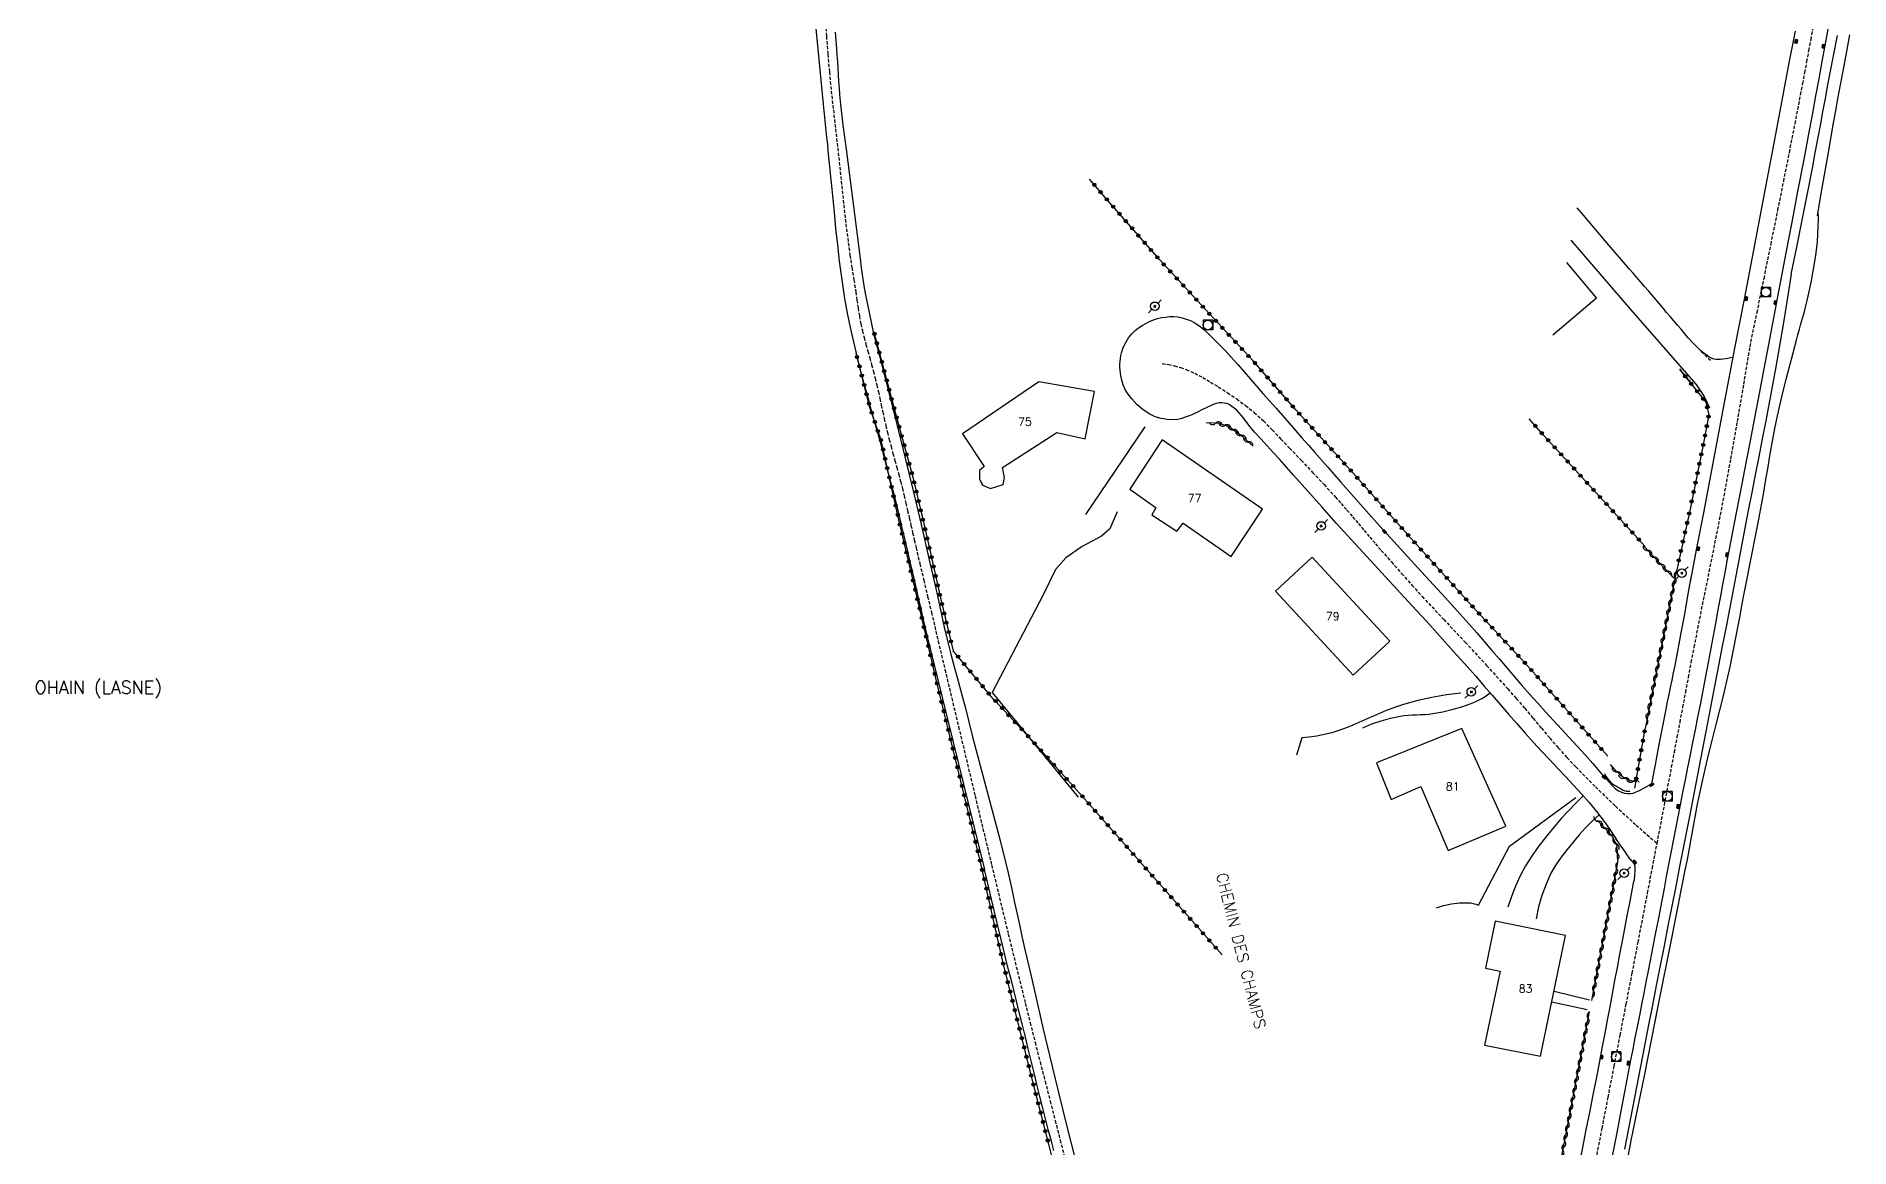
# Model space of a CAD drawing. Header units: millimetres. Extents: x 156000 to 157001, y 155000 to 156000.
# Drawn here: x 156540.3 to 156823.6, y 155183.2 to 155356.9 of the extents above; entities that cross this region are included whole.
import ezdxf
from ezdxf.enums import TextEntityAlignment as Align

# ---------------------------------------------------------------- set-up
doc = ezdxf.new("R2010")
doc.units = ezdxf.units.MM
doc.linetypes.add('DASHED', pattern=[0.75, 0.5, -0.25])
doc.layers.get('0').update_dxf_attribs({"linetype": 'CONTINUOUS'})
for name, color, linetype in [('W0001', 6, 'DASHED'), ('W0008', 7, 'CONTINUOUS'), ('W0014', 7, 'CONTINUOUS'), ('W0017', 7, 'CONTINUOUS'), ('W0101', 7, 'CONTINUOUS'), ('W0112', 1, 'DASHED'), ('W0211', 2, 'CONTINUOUS'), ('W0300', 7, 'CONTINUOUS'), ('W0303', 7, 'CONTINUOUS'), ('W0310', 3, 'CONTINUOUS'), ('W0322', 7, 'CONTINUOUS'), ('W0323', 7, 'CONTINUOUS'), ('W0330', 7, 'CONTINUOUS'), ('W0401', 7, 'CONTINUOUS'), ('W0420', 7, 'CONTINUOUS'), ('W0473', 7, 'CONTINUOUS'), ('W0989', 7, 'CONTINUOUS'), ('W0991', 7, 'CONTINUOUS')]:
    doc.layers.add(name, color=color, linetype=linetype)
doc.styles.get("Standard").update_dxf_attribs({"font": 'romans.shx', "width": 0.85})

# ---------------------------------------------------------------- blocks, each defined once
blk = doc.blocks.new('T420')
for p, q in [((0.75, 0.75), (-0.75, 0.75)), ((-0.75, 0.75), (-0.75, -0.75)), ((0.75, 0.75), (0.75, -0.75)), ((0.75, -0.75), (-0.75, -0.75))]:
    blk.add_line(p, q)
blk.add_ellipse((0, 0), major_axis=(-0.53, 0.53), ratio=1, start_param=3.926991, end_param=10.210176)
blk = doc.blocks.new('T401')
for p, q in [((-0.3, 0.3), (0, 0.3)), ((-0.3, -0.25), (-0.3, 0.3)), ((-0.3, 0.15), (0, 0.15)), ((-0.3, 0), (0, 0)), ((0, 0.3), (0, -0.25)), ((-0.3, -0.15), (0, -0.15)), ((-0.3, -0.25), (-0.3, -0.3)), ((-0.3, -0.3), (0, -0.3)), ((0, -0.3), (0, -0.25))]:
    blk.add_line(p, q)
blk = doc.blocks.new('T473')
for p, q in [((-0.166667, 0.166667), (0.166667, -0.166667)), ((-0.166667, -0.166667), (0.166667, 0.166667)), ((0.500001, 0.500001), (1.000002, 1.000002)), ((-1.000002, -1.000002), (-0.500001, -0.500001))]:
    blk.add_line(p, q)
blk.add_ellipse((0, 0), major_axis=(0.471405, 0.471405), ratio=1, start_param=5.4977871438, end_param=11.780972451)
blk = doc.blocks.new('t310o')
at = {"color": 0, "linetype": 'Continuous'}
for centre, start, end in [((-0.5, 0.38), 216.8699, 323.1304), ((0.5, -0.37), 36.8699, 143.1303)]:
    blk.add_arc(centre, 0.625, start, end, dxfattribs=at)
blk = doc.blocks.new('t323o')
at = {"color": 0, "linetype": 'Continuous'}
for radius in [0.25, 0.15]:
    blk.add_circle((0, 0), radius, dxfattribs=at)
blk = doc.blocks.new('t322o')
at = {"color": 0, "linetype": 'Continuous'}
for radius in [0.25, 0.15]:
    blk.add_circle((0, 0), radius, dxfattribs=at)

msp = doc.modelspace()

# ---------------------------------------------------------------- linework, layer by layer
at = {"layer": 'W0001'}
for points in [[(156663.55, 155359.64), (156663.75, 155356.85), (156663.97, 155354.07), (156664.22, 155351.28), (156664.51, 155348.31), (156664.84, 155345.35), (156665.18, 155342.38), (156665.52, 155339.42), (156665.92, 155335.71), (156666.31, 155332), (156666.71, 155328.29), (156667.17, 155324.58), (156667.44, 155322.66), (156667.74, 155320.73), (156668.04, 155318.81), (156668.35, 155316.89), (156668.53, 155315.65), (156668.71, 155314.4), (156668.9, 155313.16), (156669.14, 155311.92), (156669.38, 155310.85), (156669.64, 155309.78), (156669.93, 155308.72), (156670.22, 155307.66), (156670.52, 155306.61), (156670.82, 155305.55), (156671.11, 155304.5), (156671.38, 155303.43), (156671.63, 155302.38), (156671.87, 155301.32), (156672.1, 155300.26), (156672.33, 155299.21), (156672.56, 155298.15), (156672.79, 155297.09), (156673.04, 155296.03), (156673.29, 155294.98), (156673.57, 155293.88), (156673.85, 155292.79), (156674.15, 155291.69), (156674.45, 155290.6), (156674.75, 155289.51), (156675.05, 155288.42), (156675.34, 155287.33), (156675.62, 155286.23), (156675.9, 155285.08), (156676.18, 155283.92), (156676.44, 155282.76), (156676.71, 155281.61), (156676.97, 155280.45), (156677.23, 155279.29), (156677.49, 155278.13), (156677.76, 155276.98), (156678.36, 155274.44), (156678.96, 155271.9), (156679.57, 155269.36), (156680.18, 155266.83), (156681.22, 155262.37), (156682.28, 155257.91), (156683.34, 155253.45), (156684.4, 155248.99), (156686.98, 155238.18), (156689.57, 155227.38), (156692.17, 155216.58), (156694.83, 155205.79), (156695.59, 155202.73), (156696.36, 155199.67), (156697.14, 155196.61), (156697.93, 155193.56), (156698.71, 155190.5), (156699.5, 155187.45), (156700.28, 155184.39), (156701.06, 155181.34)], [(156793.53, 155230.75), (156794.1, 155233.73), (156794.67, 155236.7), (156795.23, 155239.68), (156795.8, 155242.66), (156796.24, 155245), (156796.68, 155247.34), (156797.12, 155249.69), (156797.56, 155252.03), (156798, 155254.37), (156798.44, 155256.72), (156798.88, 155259.06), (156799.33, 155261.4), (156799.91, 155264.36), (156800.49, 155267.31), (156801.09, 155270.26), (156801.69, 155273.21), (156802.28, 155276.16), (156802.87, 155279.11), (156803.44, 155282.07), (156804, 155285.03), (156805.06, 155290.85), (156806.09, 155296.68), (156807.09, 155302.52), (156808.05, 155308.36), (156809.15, 155313.69), (156810.24, 155319.02), (156811.33, 155324.36), (156812.4, 155329.7), (156813.31, 155334.2), (156814.2, 155338.71), (156815.09, 155343.22), (156815.96, 155347.73), (156816.29, 155349.46), (156816.62, 155351.18), (156816.94, 155352.91), (156817.25, 155354.64), (156817.58, 155356.36), (156817.9, 155358.09)], [(156716.22, 155305.74), (156717.18, 155305.58), (156718.13, 155305.37), (156719.07, 155305.1), (156719.98, 155304.78), (156721.29, 155304.21), (156722.55, 155303.55), (156723.77, 155302.84), (156724.98, 155302.1), (156726.43, 155301.17), (156727.85, 155300.2), (156729.24, 155299.18), (156730.58, 155298.09), (156732.04, 155296.77), (156733.42, 155295.36), (156734.77, 155293.93), (156736.11, 155292.51), (156737.92, 155290.62), (156739.72, 155288.73), (156741.5, 155286.82), (156743.26, 155284.89), (156744.17, 155283.86), (156745.08, 155282.82), (156745.97, 155281.77), (156746.87, 155280.72), (156747.76, 155279.67), (156748.65, 155278.62), (156749.54, 155277.58), (156750.44, 155276.54), (156752.03, 155274.73), (156753.62, 155272.92), (156755.22, 155271.12), (156756.82, 155269.33), (156760.2, 155265.76), (156763.56, 155262.18), (156766.89, 155258.56), (156770.19, 155254.92), (156771.53, 155253.4), (156772.85, 155251.87), (156774.16, 155250.32), (156775.46, 155248.77), (156776.77, 155247.22), (156778.1, 155245.69), (156779.45, 155244.18), (156780.83, 155242.7), (156783.9, 155239.6), (156787.04, 155236.57), (156790.25, 155233.62), (156793.53, 155230.75)], [(156782.06, 155171), (156782.31, 155172.38), (156782.57, 155173.77), (156782.83, 155175.15), (156783.09, 155176.53), (156784.01, 155181.38), (156784.94, 155186.23), (156785.88, 155191.08), (156786.82, 155195.93), (156787.76, 155200.77), (156788.7, 155205.62), (156789.64, 155210.47), (156790.57, 155215.32), (156791.31, 155219.17), (156792.05, 155223.03), (156792.79, 155226.89), (156793.53, 155230.75)]]:
    msp.add_lwpolyline(points, dxfattribs=at)
at = {"layer": 'W0008'}
for points in [[(156662.09, 155358.1), (156662.39, 155354.86), (156662.71, 155351.62), (156663.03, 155348.38), (156663.14, 155347.33), (156663.24, 155346.28), (156663.35, 155345.23), (156663.46, 155344.19), (156663.57, 155343.14), (156663.68, 155342.09), (156663.79, 155341.04), (156663.9, 155339.99), (156664, 155338.98), (156664.1, 155337.98), (156664.2, 155336.97), (156664.3, 155335.97), (156664.39, 155334.96), (156664.49, 155333.96), (156664.59, 155332.95), (156664.69, 155331.95), (156664.95, 155329.39), (156665.2, 155326.83), (156665.47, 155324.27), (156665.76, 155321.71), (156665.94, 155320.25), (156666.14, 155318.79), (156666.35, 155317.33), (156666.59, 155315.88), (156667.01, 155313.61), (156667.48, 155311.36), (156667.98, 155309.11), (156668.51, 155306.86), (156668.92, 155305.21), (156669.35, 155303.55), (156669.8, 155301.9), (156670.26, 155300.25), (156670.72, 155298.61), (156671.18, 155296.96), (156671.63, 155295.32), (156672.08, 155293.67), (156672.78, 155291.02), (156673.48, 155288.37), (156674.17, 155285.71), (156674.84, 155283.05), (156675.51, 155280.28), (156676.17, 155277.51), (156676.81, 155274.73), (156677.46, 155271.95), (156677.95, 155269.78), (156678.45, 155267.62), (156678.93, 155265.46), (156679.42, 155263.29)], [(156665.13, 155357.49), (156665.23, 155356.21), (156665.33, 155354.93), (156665.4, 155353.91), (156665.47, 155352.88), (156665.53, 155351.86), (156665.59, 155350.83), (156665.66, 155349.81), (156665.73, 155348.78), (156665.81, 155347.76), (156665.9, 155346.74), (156666.1, 155344.85), (156666.32, 155342.97), (156666.57, 155341.09), (156666.85, 155339.22), (156669.04, 155322.12), (156669.21, 155320.7), (156669.4, 155319.28), (156669.6, 155317.86), (156669.84, 155316.45), (156671.13, 155310.41), (156672.05, 155306.92), (156672.95, 155303.44), (156673.84, 155299.94), (156674.71, 155296.45), (156676.01, 155291.16), (156677.29, 155285.87), (156678.54, 155280.58), (156679.78, 155275.27), (156680.39, 155272.6), (156680.99, 155269.92), (156681.58, 155267.24), (156682.16, 155264.56)], [(156815.11, 155357.67), (156814.18, 155352.95), (156813.28, 155348.23), (156812.39, 155343.51), (156811.5, 155338.79), (156810.03, 155331.13), (156808.57, 155323.47), (156807.11, 155315.8), (156805.64, 155308.14)], [(156743.4, 155280.8), (156741.19, 155283.3), (156738.97, 155285.79), (156736.75, 155288.29), (156734.52, 155290.77), (156733.56, 155291.84), (156732.59, 155292.9), (156731.63, 155293.96), (156730.66, 155295.02), (156729.76, 155296.12), (156728.88, 155297.31), (156727.89, 155298.44), (156726.68, 155299.32), (156726.31, 155299.48), (156725.92, 155299.56), (156725.52, 155299.59), (156725.13, 155299.57), (156724.65, 155299.48), (156724.18, 155299.31), (156723.74, 155299.1), (156723.31, 155298.91), (156722.96, 155298.76), (156722.62, 155298.59), (156722.28, 155298.43), (156721.95, 155298.26), (156721.61, 155298.09), (156721.27, 155297.92), (156720.93, 155297.77), (156720.58, 155297.63), (156719.95, 155297.4), (156719.3, 155297.16), (156718.64, 155296.99), (156717.95, 155296.92), (156716.99, 155296.97), (156716.05, 155297.14), (156715.13, 155297.43), (156714.26, 155297.84), (156713.23, 155298.5), (156712.3, 155299.3), (156711.47, 155300.2), (156710.74, 155301.18), (156710.38, 155301.79), (156710.1, 155302.43), (156709.89, 155303.11), (156709.74, 155303.79), (156709.68, 155304.24), (156709.63, 155304.7), (156709.61, 155305.15), (156709.61, 155305.61), (156709.63, 155306.07), (156709.68, 155306.52), (156709.76, 155306.98), (156709.87, 155307.42), (156710.14, 155308.23), (156710.51, 155309.01), (156710.96, 155309.73), (156711.49, 155310.4), (156711.97, 155310.89), (156712.51, 155311.31), (156713.09, 155311.67), (156713.67, 155312), (156714.25, 155312.29), (156714.85, 155312.54), (156715.47, 155312.75), (156716.1, 155312.9), (156716.73, 155313), (156717.37, 155313.06), (156718.02, 155313.07), (156718.66, 155313.01), (156719.33, 155312.88), (156719.98, 155312.69), (156720.62, 155312.45), (156721.23, 155312.15), (156721.96, 155311.67), (156722.64, 155311.13), (156723.27, 155310.54), (156723.89, 155309.94), (156726.01, 155307.8), (156728.02, 155305.56), (156729.99, 155303.29), (156731.96, 155301.03), (156732.98, 155299.89), (156734, 155298.74), (156735.01, 155297.59), (156736.03, 155296.43), (156737.04, 155295.28), (156738.05, 155294.13), (156739.06, 155292.97), (156740.07, 155291.82), (156742.08, 155289.54), (156744.08, 155287.26), (156746.09, 155284.98), (156748.1, 155282.71), (156750.24, 155280.32), (156752.39, 155277.93), (156754.55, 155275.56), (156756.72, 155273.18)], [(156805.64, 155308.14), (156804.92, 155304.28), (156804.19, 155300.42), (156803.46, 155296.55), (156802.73, 155292.69), (156801.73, 155287.42), (156800.72, 155282.15), (156799.71, 155276.88), (156798.7, 155271.61)], [(156743.4, 155280.8), (156746.38, 155277.58), (156749.35, 155274.36), (156752.32, 155271.12), (156755.27, 155267.89), (156757.44, 155265.51), (156759.6, 155263.13), (156761.75, 155260.74), (156763.89, 155258.34), (156765.19, 155256.87), (156766.48, 155255.39), (156767.77, 155253.91), (156769.06, 155252.43), (156770.34, 155250.95), (156771.63, 155249.47), (156772.92, 155248), (156774.23, 155246.53), (156775.46, 155245.18), (156776.7, 155243.85), (156777.96, 155242.53), (156779.22, 155241.21), (156780.47, 155239.87), (156781.7, 155238.53), (156782.91, 155237.15), (156784.07, 155235.74), (156784.75, 155234.87), (156785.4, 155233.98), (156786.03, 155233.07), (156786.65, 155232.16), (156787.26, 155231.24), (156787.87, 155230.33), (156788.49, 155229.42), (156789.13, 155228.52), (156789.24, 155228.37), (156789.36, 155228.23), (156789.49, 155228.1), (156789.61, 155227.96), (156789.73, 155227.82), (156789.84, 155227.66), (156789.94, 155227.5), (156790.01, 155227.33), (156790.05, 155227.14), (156790.06, 155226.95), (156790.05, 155226.76), (156790.04, 155226.57), (156790.04, 155226.3), (156790.02, 155226.03), (156790.01, 155225.76), (156789.98, 155225.49), (156789.97, 155225.34), (156789.95, 155225.19), (156789.94, 155225.03), (156789.92, 155224.88)], [(156756.72, 155273.18), (156758.6, 155271.16), (156760.46, 155269.13), (156762.31, 155267.09), (156764.15, 155265.03), (156765.35, 155263.67), (156766.54, 155262.29), (156767.73, 155260.91), (156768.91, 155259.53), (156770.09, 155258.15), (156771.28, 155256.77), (156772.47, 155255.39), (156773.67, 155254.02), (156774.89, 155252.67), (156776.12, 155251.32), (156777.35, 155249.97), (156778.59, 155248.63), (156779.82, 155247.29), (156781.06, 155245.95), (156782.28, 155244.6), (156783.5, 155243.24), (156783.76, 155242.93), (156784.03, 155242.62), (156784.28, 155242.31), (156784.54, 155242), (156784.8, 155241.7), (156785.07, 155241.39), (156785.33, 155241.09), (156785.61, 155240.79), (156786.05, 155240.31), (156786.49, 155239.82), (156786.97, 155239.36), (156787.52, 155238.98), (156787.96, 155238.78), (156788.42, 155238.63), (156788.9, 155238.55), (156789.39, 155238.54), (156789.79, 155238.61), (156790.17, 155238.75), (156790.53, 155238.92), (156790.89, 155239.1), (156791.36, 155239.33), (156791.83, 155239.59), (156792.29, 155239.87), (156792.73, 155240.16)], [(156792.71, 155240.12), (156793.26, 155243.03), (156793.81, 155245.93), (156794.37, 155248.84), (156794.94, 155251.74), (156795.17, 155252.88), (156795.4, 155254.01), (156795.63, 155255.14), (156795.87, 155256.28), (156796.1, 155257.41), (156796.33, 155258.54), (156796.55, 155259.68), (156796.77, 155260.81), (156797.31, 155263.68), (156797.84, 155266.56), (156798.34, 155269.44), (156798.84, 155272.32)], [(156682.16, 155264.56), (156682.67, 155262.43), (156683.2, 155260.31), (156683.76, 155258.2), (156684.32, 155256.09), (156684.89, 155253.98), (156685.46, 155251.87), (156686.01, 155249.75), (156686.55, 155247.64), (156687.15, 155245.29), (156687.76, 155242.94), (156688.39, 155240.6), (156689.03, 155238.26), (156689.66, 155235.92), (156690.29, 155233.58), (156690.9, 155231.23), (156691.49, 155228.88), (156691.92, 155227.05), (156692.35, 155225.21), (156692.76, 155223.37), (156693.16, 155221.53), (156693.56, 155219.69), (156693.96, 155217.85), (156694.36, 155216.01), (156694.77, 155214.17), (156695.72, 155210.02), (156696.66, 155205.88), (156697.62, 155201.74), (156698.6, 155197.61), (156699.95, 155192.07), (156701.33, 155186.54), (156702.72, 155181.01)], [(156679.42, 155263.29), (156688.46, 155226.68)], [(156699.28, 155182.78), (156698.85, 155184.43), (156698.42, 155186.08), (156697.99, 155187.73), (156697.58, 155189.39), (156697.11, 155191.23), (156696.65, 155193.08), (156696.2, 155194.93), (156695.75, 155196.79), (156695.3, 155198.64), (156694.85, 155200.49), (156694.39, 155202.34), (156693.93, 155204.19), (156693.51, 155205.9), (156693.08, 155207.61), (156692.65, 155209.32), (156692.22, 155211.03), (156691.79, 155212.74), (156691.36, 155214.45), (156690.94, 155216.16), (156690.52, 155217.87), (156689.99, 155220.07), (156689.47, 155222.27), (156688.96, 155224.48), (156688.46, 155226.68)], [(156789.85, 155224.86), (156789.3, 155222.01), (156788.75, 155219.16), (156788.21, 155216.31), (156787.67, 155213.45), (156787.28, 155211.39), (156786.9, 155209.34), (156786.51, 155207.28), (156786.13, 155205.22), (156785.74, 155203.16), (156785.36, 155201.11), (156784.97, 155199.05), (156784.58, 155196.99), (156784.04, 155194.24), (156783.5, 155191.49), (156782.96, 155188.74), (156782.41, 155185.99), (156781.86, 155183.24), (156781.32, 155180.49)]]:
    msp.add_lwpolyline(points, dxfattribs=at)
at = {"layer": 'W0014'}
for points in [[(156814.5, 155319.68), (156815.35, 155323.89), (156816.19, 155328.11), (156817.02, 155332.32), (156817.84, 155336.54), (156818.25, 155338.66), (156818.65, 155340.79), (156819.04, 155342.91), (156819.43, 155345.04), (156819.82, 155347.16), (156820.22, 155349.29), (156820.62, 155351.41), (156821.03, 155353.53), (156821.7, 155356.98)], [(156817.35, 155342.14), (156817.84, 155344.84), (156818.33, 155347.54), (156818.83, 155350.24), (156819.34, 155352.93), (156819.96, 155356.28), (156820.58, 155359.63)], [(156785.96, 155178.73), (156787.12, 155184.78), (156788.28, 155190.83), (156789.45, 155196.88), (156789.79, 155198.63), (156790.13, 155200.37), (156790.47, 155202.11), (156790.81, 155203.86), (156791.15, 155205.6), (156791.49, 155207.34), (156791.83, 155209.09), (156792.17, 155210.83), (156792.71, 155213.58), (156793.24, 155216.34), (156793.78, 155219.09), (156794.31, 155221.84), (156794.67, 155223.71), (156795.02, 155225.58), (156795.38, 155227.44), (156795.73, 155229.31), (156796.09, 155231.18), (156796.45, 155233.04), (156796.81, 155234.91), (156797.17, 155236.77), (156797.56, 155238.73), (156797.95, 155240.69), (156798.34, 155242.64), (156798.74, 155244.59), (156799.14, 155246.55), (156799.53, 155248.5), (156799.92, 155250.46), (156800.3, 155252.42), (156800.94, 155255.73), (156801.56, 155259.05), (156802.18, 155262.38), (156802.8, 155265.7), (156803.04, 155267.01), (156803.28, 155268.33), (156803.53, 155269.64), (156803.77, 155270.96), (156804.01, 155272.27), (156804.26, 155273.59), (156804.5, 155274.9), (156804.75, 155276.22), (156805.16, 155278.37), (156805.57, 155280.52), (156805.98, 155282.67), (156806.4, 155284.81), (156806.81, 155286.96), (156807.23, 155289.11), (156807.64, 155291.26), (156808.06, 155293.41), (156808.79, 155297.24), (156809.52, 155301.06), (156810.25, 155304.89), (156810.98, 155308.71), (156811.66, 155312.29), (156812.35, 155315.88), (156813.03, 155319.46), (156813.71, 155323.04), (156814.62, 155327.81), (156815.53, 155332.59), (156816.44, 155337.37), (156817.35, 155342.14)], [(156814.5, 155319.68), (156813.93, 155316.06), (156813.34, 155312.45), (156812.72, 155308.83), (156812.09, 155305.22), (156811.58, 155302.41), (156811.05, 155299.6), (156810.51, 155296.79), (156809.97, 155293.99), (156809.42, 155291.18), (156808.87, 155288.37), (156808.32, 155285.57), (156807.78, 155282.76), (156807.2, 155279.73), (156806.62, 155276.7), (156806.04, 155273.68), (156805.46, 155270.65), (156804.88, 155267.62), (156804.3, 155264.59), (156803.72, 155261.56), (156803.14, 155258.53), (156801.62, 155250.68), (156800.09, 155242.83), (156798.57, 155234.98), (156797.04, 155227.14), (156796.44, 155224.04), (156795.83, 155220.95), (156795.23, 155217.86), (156794.62, 155214.76), (156794.02, 155211.67), (156793.41, 155208.58), (156792.81, 155205.49), (156792.21, 155202.39), (156791.27, 155197.54), (156790.33, 155192.69), (156789.39, 155187.83), (156788.46, 155182.98)]]:
    msp.add_lwpolyline(points, dxfattribs=at)
at = {"layer": 'W0017'}
for points in [[(156805.37, 155306.7), (156804.99, 155306.6), (156804.59, 155306.51), (156804.2, 155306.45), (156803.8, 155306.41), (156803.46, 155306.38), (156803.11, 155306.35), (156802.76, 155306.36), (156802.41, 155306.42), (156802.03, 155306.56), (156801.68, 155306.75), (156801.34, 155306.97), (156801.02, 155307.19), (156800.66, 155307.46), (156800.32, 155307.75), (156799.99, 155308.06), (156799.67, 155308.37), (156799.04, 155309.03), (156798.44, 155309.71), (156797.86, 155310.4), (156797.27, 155311.08), (156796.7, 155311.74), (156796.14, 155312.4), (156795.58, 155313.07), (156795.02, 155313.73), (156794.46, 155314.4), (156793.9, 155315.06), (156793.34, 155315.73), (156792.78, 155316.39), (156792.18, 155317.08), (156791.58, 155317.77), (156790.98, 155318.46), (156790.38, 155319.15), (156789.77, 155319.84), (156789.17, 155320.53), (156788.57, 155321.22), (156787.97, 155321.92), (156785.98, 155324.24), (156784, 155326.56), (156782.03, 155328.89), (156781.05, 155330.05)], [(156780.08, 155324.99), (156789.76, 155313.76), (156799.65, 155302.45), (156800.87, 155300.58), (156801.71, 155298.81)], [(156747.58, 155248.84), (156748.99, 155249.42), (156750.43, 155249.92), (156751.9, 155250.33), (156753.39, 155250.66), (156754.02, 155250.76), (156754.66, 155250.82), (156755.3, 155250.85), (156755.94, 155250.86), (156756.58, 155250.88), (156757.22, 155250.9), (156757.86, 155250.95), (156758.5, 155251.04), (156760.08, 155251.34), (156761.65, 155251.71), (156763.2, 155252.17), (156764.72, 155252.73), (156765.44, 155253.05), (156766.14, 155253.42), (156766.82, 155253.83), (156767.47, 155254.29)], [(156781.99, 155238.17), (156780.82, 155237.03), (156779.68, 155235.86), (156778.57, 155234.66), (156777.51, 155233.42), (156776.3, 155231.94), (156775.12, 155230.43), (156774.01, 155228.87), (156772.99, 155227.24), (156772.16, 155225.69), (156771.42, 155224.1), (156770.76, 155222.47), (156770.19, 155220.81)], [(156784.5, 155235.2), (156783.41, 155234.21), (156782.37, 155233.17), (156781.37, 155232.09), (156780.4, 155230.97), (156779.46, 155229.82), (156778.54, 155228.63), (156777.69, 155227.4), (156776.95, 155226.09), (156776.18, 155224.38), (156775.53, 155222.63), (156775.02, 155220.83), (156774.64, 155219)], [(156777.43, 155207.69), (156782.95, 155206.32)], [(156782.61, 155204.76), (156777.07, 155205.94)]]:
    msp.add_lwpolyline(points, dxfattribs=at)
at = {"layer": 'W0101'}
msp.add_lwpolyline([(156777.24, 155310.24), (156784.08, 155316.02), (156779.42, 155321.54)], dxfattribs=at)
for points in [[(156705.62, 155301.35), (156696.93, 155302.89), (156685.02, 155294.74), (156688.38, 155289.65), (156687.66, 155289.02), (156687.69, 155287.73), (156688.16, 155286.73), (156689.38, 155286.23), (156691.38, 155286.86), (156691.59, 155287.93), (156691.25, 155289.51), (156699.78, 155294.97), (156704.19, 155293.99)], [(156731.87, 155282.99), (156716.22, 155293.79), (156711.14, 155286.1), (156715.25, 155283.19), (156715.24, 155283.18), (156714.6, 155282.11), (156718.5, 155279.53), (156719.48, 155280.81), (156719.49, 155280.81), (156726.97, 155275.58)], [(156751.8, 155262.34), (156739.65, 155275.47), (156733.92, 155270.16), (156746.06, 155257.04)], [(156769.88, 155233.46), (156763.03, 155248.72), (156749.68, 155243.33), (156751.99, 155237.63), (156756.6, 155239.63), (156760.87, 155229.63)], [(156775.33, 155197.52), (156779.21, 155216.37), (156768.21, 155218.63), (156766.71, 155211.26), (156769.02, 155210.79), (156766.59, 155199.22)]]:
    msp.add_lwpolyline(points, close=True, dxfattribs=at)
at = {"layer": 'W0112'}
for points in [[(156801.86, 155306.19), (156800.3, 155307.74)], [(156797.02, 155304.9), (156798.68, 155303.01)], [(156785.32, 155241.66), (156785.51, 155241.29), (156785.73, 155240.94), (156785.99, 155240.62), (156786.27, 155240.32), (156786.55, 155240.08), (156786.86, 155239.88), (156787.17, 155239.7), (156787.49, 155239.52), (156787.74, 155239.37), (156787.99, 155239.22), (156788.25, 155239.09), (156788.53, 155238.99), (156788.71, 155238.94), (156788.89, 155238.92), (156789.07, 155238.9), (156789.25, 155238.91)]]:
    msp.add_lwpolyline(points, dxfattribs=at)
at = {"layer": 'W0211'}
for points in [[(156818.59, 155328.8), (156819.18, 155332.3), (156819.79, 155335.79), (156820.39, 155339.28), (156821.01, 155342.77), (156821.39, 155344.94), (156821.78, 155347.1), (156822.17, 155349.26), (156822.58, 155351.42), (156823.1, 155354.25), (156823.63, 155357.07)], [(156789.43, 155184.1), (156791.59, 155194.7), (156793.72, 155205.32), (156795.84, 155215.94), (156797.93, 155226.56), (156798.26, 155228.27), (156798.58, 155229.99), (156798.9, 155231.71), (156799.21, 155233.43), (156799.53, 155235.15), (156799.86, 155236.87), (156800.21, 155238.58), (156800.57, 155240.29), (156801.08, 155242.56), (156801.61, 155244.82), (156802.18, 155247.07), (156802.75, 155249.32), (156803.32, 155251.58), (156803.88, 155253.83), (156804.42, 155256.09), (156804.93, 155258.36), (156805.27, 155259.95), (156805.59, 155261.54), (156805.9, 155263.13), (156806.2, 155264.73), (156806.49, 155266.32), (156806.79, 155267.92), (156807.09, 155269.52), (156807.4, 155271.11), (156807.66, 155272.43), (156807.92, 155273.75), (156808.18, 155275.07), (156808.45, 155276.39), (156808.71, 155277.7), (156808.97, 155279.02), (156809.23, 155280.34), (156809.48, 155281.66), (156809.85, 155283.65), (156810.2, 155285.64), (156810.54, 155287.63), (156810.87, 155289.62), (156811.22, 155291.61), (156811.57, 155293.6), (156811.95, 155295.59), (156812.36, 155297.57), (156813.04, 155300.53), (156813.77, 155303.49), (156814.53, 155306.43), (156815.3, 155309.38), (156815.53, 155310.24), (156815.77, 155311.1), (156816.01, 155311.95), (156816.25, 155312.81), (156816.49, 155313.67), (156816.72, 155314.53), (156816.94, 155315.39), (156817.14, 155316.26), (156817.58, 155318.37), (156817.97, 155320.49), (156818.31, 155322.62), (156818.57, 155324.77), (156818.66, 155325.95), (156818.72, 155327.14), (156818.74, 155328.33), (156818.71, 155329.52)]]:
    msp.add_lwpolyline(points, dxfattribs=at)
at = {"layer": 'W0300'}
for points in [[(156762.88, 155254.24), (156760.61, 155253.95), (156758.36, 155253.56), (156756.14, 155253.07), (156753.93, 155252.47), (156752.49, 155252.01), (156751.08, 155251.46), (156749.7, 155250.87), (156748.32, 155250.25), (156746.94, 155249.63), (156745.55, 155249.04), (156744.14, 155248.51), (156742.7, 155248.05), (156741.54, 155247.76), (156740.38, 155247.53), (156739.2, 155247.35), (156738.02, 155247.24)], [(156738.02, 155247.24), (156737.22, 155244.55)], [(156765.62, 155221.11), (156770.45, 155230.35), (156780.81, 155237.91)], [(156759.09, 155220.69), (156760.14, 155221.04), (156761.4, 155221.32), (156762.68, 155221.48), (156763.97, 155221.5), (156764.4, 155221.47), (156764.82, 155221.39), (156765.23, 155221.27), (156765.62, 155221.11)]]:
    msp.add_lwpolyline(points, dxfattribs=at)
at = {"layer": 'W0303'}
msp.add_lwpolyline([(156713.5, 155295.82), (156704.23, 155282.15)], dxfattribs=at)
at = {"layer": 'W0310'}
for points in [[(156730.21, 155293), (156728.83, 155294.28), (156726.7, 155295.85), (156725.1, 155296.36), (156723.63, 155296.47), (156723.06, 155296.4)], [(156796.17, 155272.2), (156791.49, 155277.13)], [(156796.58, 155273.47), (156791.65, 155248.69)], [(156790.36, 155240.4), (156789.91, 155240.44), (156789.47, 155240.53), (156789.04, 155240.66), (156788.63, 155240.83), (156788.33, 155241.01), (156788.05, 155241.21), (156787.79, 155241.44), (156787.54, 155241.67), (156787.19, 155242), (156786.86, 155242.35), (156786.55, 155242.72), (156786.25, 155243.09)], [(156787.4, 155227.76), (156787.28, 155230.39), (156786.48, 155231.99), (156784.24, 155234.36)], [(156783.34, 155206.2), (156787.4, 155227.76)], [(156776.57, 155171), (156782.97, 155204.49)]]:
    msp.add_lwpolyline(points, dxfattribs=at)
at = {"layer": 'W0322'}
msp.add_lwpolyline([(156785.82, 155244.39), (156772.88, 155258.98)], dxfattribs=at)
at = {"layer": 'W0323'}
for points in [[(156764.69, 155267.78), (156755.07, 155278.43), (156745.61, 155289.09), (156737.07, 155298.51), (156730.35, 155306.22), (156722.93, 155314.21), (156715.82, 155321.91), (156707.64, 155331.29), (156704.88, 155334.52)], [(156671.18, 155310.65), (156674.4, 155298.48), (156677.27, 155287.97), (156679.13, 155280.08), (156681.68, 155268.65), (156683.56, 155260.87)], [(156698.05, 155171), (156699.76, 155171.88), (156700.35, 155172.89), (156700.93, 155174.17), (156695.58, 155195.16), (156691.3, 155212.31), (156687.83, 155227.85), (156680.84, 155256.57), (156677.61, 155270.51), (156674.98, 155281.73), (156672.29, 155293.75), (156670.56, 155298.88), (156668.38, 155307.33)], [(156797.1, 155304.75), (156801.14, 155299.72), (156801.62, 155297.74), (156800.74, 155293.01), (156798.64, 155282.73)], [(156791.69, 155277.14), (156775.81, 155294.53), (156773.55, 155297.07)], [(156798.64, 155282.73), (156796.59, 155273.52)], [(156772.88, 155258.98), (156764.69, 155267.78)], [(156690.08, 155253.01), (156683.56, 155260.87)], [(156690.14, 155253.05), (156695.74, 155247), (156703.32, 155238.6)], [(156791.64, 155248.65), (156790.01, 155239.41)], [(156725.56, 155213.34), (156703.32, 155238.6)]]:
    msp.add_lwpolyline(points, dxfattribs=at)
at = {"layer": 'W0330'}
for points in [[(156709.16, 155282.58), (156708.02, 155279.91), (156706.75, 155278.75), (156703.72, 155277.17), (156701.15, 155275.4), (156699.55, 155273.55), (156697.61, 155269.62), (156689.64, 155254.35), (156703.11, 155238.01)], [(156786.97, 155171), (156787.85, 155175.82), (156789.43, 155184.05)]]:
    msp.add_lwpolyline(points, dxfattribs=at)

# ---------------------------------------------------------------- block references
at = {"layer": 'W0310'}
for p, rotation in [((156724.56, 155296.4), 175.6641484758685), ((156726.01, 155296.07), 162.2540314739895), ((156727.33, 155295.39), 143.6798409991875), ((156728.53, 155294.5), 143.6798409991875), ((156729.66, 155293.51), 137.2042588605295), ((156792.04, 155276.55), 133.5577767293601), ((156793.07, 155275.47), 133.5577767293601), ((156794.11, 155274.38), 133.5577767293601), ((156795.14, 155273.29), 133.5577767293601), ((156796.34, 155272.23), 258.7318723750662), ((156795.75, 155269.29), 258.7318723750662), ((156796.04, 155270.76), 258.7318723750662), ((156795.16, 155266.35), 258.7318723750662), ((156795.46, 155267.82), 258.7318723750662), ((156794.58, 155263.4), 258.7318723750662), ((156794.87, 155264.88), 258.7318723750662), ((156793.99, 155260.46), 258.7318723750662), ((156794.28, 155261.93), 258.7318723750662), ((156793.41, 155257.52), 258.7318723750662), ((156793.7, 155258.99), 258.7318723750662), ((156792.82, 155254.58), 258.7318723750662), ((156793.11, 155256.05), 258.7318723750662), ((156792.23, 155251.64), 258.7318723750662), ((156792.53, 155253.11), 258.7318723750662), ((156791.94, 155250.17), 258.7318723750662), ((156787.23, 155241.96), 136.0428220512282), ((156788.37, 155240.98), 150.2256722637156), ((156789.77, 155240.47), 168.8378118926264), ((156784.36, 155234.22), 133.5056664084311), ((156785.4, 155233.13), 133.5056664084311), ((156786.43, 155232.05), 133.5056664084311), ((156787.11, 155230.72), 116.4221692303738), ((156787.33, 155229.25), 92.60947173026544), ((156787.22, 155226.83), 79.33285801168446), ((156786.67, 155223.88), 79.33285801168446), ((156786.95, 155225.36), 79.33285801168446), ((156786.11, 155220.94), 79.33285801168446), ((156786.39, 155222.41), 79.33285801168446), ((156785.56, 155217.99), 79.33285801168446), ((156785.83, 155219.46), 79.33285801168446), ((156785, 155215.04), 79.33285801168446), ((156785.28, 155216.51), 79.33285801168446), ((156784.45, 155212.09), 79.33285801168446), ((156784.72, 155213.57), 79.33285801168446), ((156783.89, 155209.14), 79.33285801168446), ((156784.17, 155210.62), 79.33285801168446), ((156783.61, 155207.67), 79.33285801168446), ((156782.77, 155203.41), 79.18466890865248), ((156782.2, 155200.47), 79.18466890865248), ((156782.48, 155201.94), 79.18466890865248), ((156781.64, 155197.52), 79.18466890865248), ((156781.92, 155198.99), 79.18466890865248), ((156781.08, 155194.57), 79.18466890865248), ((156781.36, 155196.05), 79.18466890865248), ((156780.51, 155191.63), 79.18466890865248), ((156780.8, 155193.1), 79.18466890865248), ((156780.23, 155190.15), 79.18466890865248), ((156779.67, 155187.21), 79.18466890865248), ((156779.95, 155188.68), 79.18466890865248), ((156779.11, 155184.26), 79.18466890865248), ((156779.39, 155185.73), 79.18466890865248), ((156778.83, 155182.79), 79.18466890865248)]:
    msp.add_blockref('t310o', p, dxfattribs=dict(at, rotation=rotation))
at = {"layer": 'W0322', "rotation": 131.5584082507154}
for p in [(156772.88, 155258.98), (156773.88, 155257.86), (156774.87, 155256.74), (156775.87, 155255.61), (156776.86, 155254.49), (156777.86, 155253.37), (156778.85, 155252.25), (156779.85, 155251.12), (156780.84, 155250), (156781.84, 155248.88), (156782.83, 155247.76), (156783.83, 155246.63), (156784.82, 155245.51)]:
    msp.add_blockref('t322o', p, dxfattribs=at)
at = {"layer": 'W0323'}
for p, rotation in [((156705.61, 155333.66), 130.6129125791366), ((156706.59, 155332.52), 130.6129125791366), ((156707.57, 155331.38), 130.6129125791366), ((156708.55, 155330.25), 131.0538056676507), ((156709.54, 155329.12), 131.0538056676507), ((156710.52, 155327.99), 131.0538056676507), ((156711.51, 155326.86), 131.0538056676507), ((156712.49, 155325.73), 131.0538056676507), ((156713.48, 155324.6), 131.0538056676507), ((156714.46, 155323.47), 131.0538056676507), ((156715.45, 155322.33), 131.0538056676507), ((156716.45, 155321.22), 132.7541817188264), ((156717.47, 155320.12), 132.7541817188264), ((156718.49, 155319.02), 132.7541817188264), ((156719.51, 155317.92), 132.7541817188264), ((156720.53, 155316.82), 132.7541817188264), ((156721.55, 155315.72), 132.7541817188264), ((156722.56, 155314.61), 132.7541817188264), ((156723.58, 155313.51), 132.837099138522), ((156724.6, 155312.41), 132.837099138522), ((156725.62, 155311.31), 132.837099138522), ((156671.26, 155310.36), 284.8058980097401), ((156671.64, 155308.91), 284.8058980097401), ((156726.64, 155310.21), 132.837099138522), ((156727.66, 155309.11), 132.837099138522), ((156668.53, 155306.74), 104.4794761551307), ((156672.03, 155307.45), 284.8058980097401), ((156672.41, 155306), 284.8058980097401), ((156728.68, 155308.01), 132.837099138522), ((156729.7, 155306.91), 132.837099138522), ((156730.71, 155305.8), 131.0805605180469), ((156668.91, 155305.29), 104.4794761551307), ((156669.28, 155303.84), 104.4794761551307), ((156672.79, 155304.55), 284.8058980097401), ((156673.18, 155303.1), 284.8058980097401), ((156731.69, 155304.67), 131.0805605180469), ((156732.68, 155303.54), 131.0805605180469), ((156797.91, 155303.74), 308.7139001140484), ((156669.66, 155302.39), 104.4794761551307), ((156670.03, 155300.93), 104.4794761551307), ((156673.56, 155301.65), 284.8058980097401), ((156673.94, 155300.2), 284.8058980097401), ((156733.67, 155302.41), 131.0805605180469), ((156734.65, 155301.28), 131.0805605180469), ((156735.64, 155300.15), 131.0805605180469), ((156798.85, 155302.57), 308.7139001140484), ((156799.79, 155301.4), 308.7139001140484), ((156800.73, 155300.23), 308.7139001140484), ((156670.41, 155299.48), 104.4794761551307), ((156670.84, 155298.05), 108.577406863413), ((156674.33, 155298.75), 284.8058980097401), ((156674.72, 155297.31), 285.2980216773445), ((156736.62, 155299.02), 131.0805605180469), ((156737.62, 155297.9), 132.2057441031559), ((156801.34, 155298.9), 283.8248712070502), ((156801.57, 155297.44), 259.4052342877585), ((156671.32, 155296.62), 108.577406863413), ((156671.8, 155295.2), 108.577406863413), ((156675.12, 155295.86), 285.2980216773445), ((156675.51, 155294.41), 285.2980216773445), ((156738.63, 155296.79), 132.2057441031559), ((156739.64, 155295.68), 132.2057441031559), ((156740.64, 155294.57), 132.2057441031559), ((156774.51, 155295.99), 131.5511951326313), ((156775.51, 155294.86), 131.5511951326313), ((156801.01, 155294.49), 259.4052342877585), ((156801.29, 155295.96), 259.4052342877585), ((156672.28, 155293.78), 108.577406863413), ((156672.61, 155292.32), 102.6379755487097), ((156675.91, 155292.97), 285.2980216773445), ((156676.3, 155291.52), 285.2980216773445), ((156741.65, 155293.45), 132.2057441031559), ((156742.66, 155292.34), 132.2057441031559), ((156776.51, 155293.75), 132.4047809264502), ((156777.53, 155292.64), 132.4047809264502), ((156778.54, 155291.54), 132.4047809264502), ((156800.44, 155291.54), 258.4503197170118), ((156800.74, 155293.01), 259.4052342877585), ((156672.94, 155290.85), 102.6379755487097), ((156673.26, 155289.39), 102.6379755487097), ((156676.7, 155290.07), 285.2980216773445), ((156677.1, 155288.63), 285.2980216773445), ((156743.67, 155291.23), 132.2057441031559), ((156744.67, 155290.12), 132.2057441031559), ((156745.68, 155289.01), 131.5791353308154), ((156779.55, 155290.43), 132.4047809264502), ((156780.56, 155289.32), 132.4047809264502), ((156800.14, 155290.07), 258.4503197170118), ((156673.59, 155287.93), 102.6379755487097), ((156673.92, 155286.46), 102.6379755487097), ((156677.46, 155287.17), 283.2097544752613), ((156746.68, 155287.89), 131.5791353308154), ((156747.67, 155286.76), 131.5791353308154), ((156781.57, 155288.21), 132.4047809264502), ((156782.58, 155287.11), 132.4047809264502), ((156783.6, 155286), 132.4047809264502), ((156799.54, 155287.13), 258.4503197170118), ((156799.84, 155288.6), 258.4503197170118), ((156674.25, 155285), 102.6379755487097), ((156674.58, 155283.54), 102.6379755487097), ((156677.81, 155285.71), 283.2097544752613), ((156678.15, 155284.25), 283.2097544752613), ((156748.67, 155285.64), 131.5791353308154), ((156749.66, 155284.52), 131.5791353308154), ((156750.66, 155283.4), 131.5791353308154), ((156784.61, 155284.89), 132.4047809264502), ((156785.62, 155283.78), 132.4047809264502), ((156798.94, 155284.19), 258.4503197170118), ((156799.24, 155285.66), 258.4503197170118), ((156674.91, 155282.07), 102.6379755487097), ((156675.24, 155280.61), 103.1977497024567), ((156678.49, 155282.79), 283.2097544752613), ((156678.83, 155281.33), 283.2097544752613), ((156751.65, 155282.28), 131.5791353308154), ((156752.65, 155281.15), 131.5791353308154), ((156786.63, 155282.68), 132.4047809264502), ((156787.64, 155281.57), 132.4047809264502), ((156788.65, 155280.46), 132.4047809264502), ((156798.22, 155280.84), 257.4547223075626), ((156798.54, 155282.3), 257.4547223075626), ((156675.59, 155279.15), 103.1977497024567), ((156675.93, 155277.69), 103.1977497024567), ((156679.17, 155279.87), 282.6067856409031), ((156679.5, 155278.41), 282.6067856409031), ((156753.65, 155280.03), 131.5791353308154), ((156754.64, 155278.91), 131.5791353308154), ((156755.64, 155277.79), 132.0948944746627), ((156789.66, 155279.35), 132.4047809264502), ((156790.68, 155278.25), 132.4047809264502), ((156797.56, 155277.91), 257.4547223075626), ((156797.89, 155279.37), 257.4547223075626), ((156676.27, 155276.23), 103.1977497024567), ((156676.61, 155274.77), 103.1977497024567), ((156679.83, 155276.94), 282.6067856409031), ((156680.16, 155275.48), 282.6067856409031), ((156756.65, 155276.68), 132.0948944746627), ((156757.65, 155275.57), 132.0948944746627), ((156758.66, 155274.45), 132.0948944746627), ((156796.91, 155274.98), 257.4547223075626), ((156797.24, 155276.45), 257.4547223075626), ((156676.96, 155273.31), 103.1977497024567), ((156677.3, 155271.85), 103.1977497024567), ((156680.48, 155274.01), 282.6067856409031), ((156680.81, 155272.55), 282.6067856409031), ((156759.66, 155273.34), 132.0948944746627), ((156760.67, 155272.23), 132.0948944746627), ((156677.64, 155270.39), 103.0327156103908), ((156677.98, 155268.93), 103.0327156103908), ((156681.14, 155271.09), 282.6067856409031), ((156681.47, 155269.62), 282.6067856409031), ((156761.68, 155271.12), 132.0948944746627), ((156762.68, 155270), 132.0948944746627), ((156763.69, 155268.89), 132.0948944746627), ((156678.32, 155267.47), 103.0327156103908), ((156678.66, 155266), 103.0327156103908), ((156681.8, 155268.16), 283.5553174621641), ((156682.15, 155266.7), 283.5553174621641), ((156764.7, 155267.77), 132.9660262325638), ((156765.72, 155266.67), 132.9660262325638), ((156678.99, 155264.54), 103.0327156103908), ((156682.5, 155265.24), 283.5553174621641), ((156682.86, 155263.79), 283.5553174621641), ((156766.75, 155265.57), 132.9660262325638), ((156767.77, 155264.47), 132.9660262325638), ((156768.79, 155263.38), 132.9660262325638), ((156679.33, 155263.08), 103.0327156103908), ((156679.67, 155261.62), 103.0327156103908), ((156683.21, 155262.33), 283.5553174621641), ((156769.81, 155262.28), 132.9660262325638), ((156770.84, 155261.18), 132.9660262325638), ((156680.01, 155260.16), 103.0327156103908), ((156680.35, 155258.7), 103.0327156103908), ((156684.33, 155259.94), 129.6733215475467), ((156685.29, 155258.79), 129.6733215475467), ((156686.24, 155257.63), 129.6733215475467), ((156771.86, 155260.08), 132.9660262325638), ((156680.69, 155257.24), 103.0327156103908), ((156681.03, 155255.78), 103.6812847005589), ((156687.2, 155256.48), 129.6733215475467), ((156688.16, 155255.32), 129.6733215475467), ((156681.39, 155254.32), 103.6812847005589), ((156681.74, 155252.86), 103.6812847005589), ((156689.12, 155254.17), 129.6733215475467), ((156690.18, 155253.01), 312.7188192918779), ((156691.2, 155251.91), 312.7188192918779), ((156682.1, 155251.41), 103.6812847005589), ((156682.45, 155249.95), 103.6812847005589), ((156692.21, 155250.81), 312.7188192918779), ((156693.23, 155249.71), 312.7188192918779), ((156682.81, 155248.49), 103.6812847005589), ((156683.16, 155247.03), 103.6812847005589), ((156694.25, 155248.61), 312.7188192918779), ((156695.27, 155247.5), 312.7188192918779), ((156696.28, 155246.4), 312.078730799528), ((156791.32, 155246.8), 259.9403768997625), ((156791.58, 155248.27), 259.9403768997625), ((156683.52, 155245.58), 103.6812847005589), ((156683.87, 155244.12), 103.6812847005589), ((156697.28, 155245.28), 312.078730799528), ((156698.29, 155244.17), 312.078730799528), ((156790.79, 155243.84), 259.9403768997625), ((156791.05, 155245.32), 259.9403768997625), ((156684.23, 155242.66), 103.6812847005589), ((156684.58, 155241.2), 103.6812847005589), ((156699.29, 155243.06), 312.078730799528), ((156700.3, 155241.94), 312.078730799528), ((156701.3, 155240.83), 312.078730799528), ((156790.27, 155240.89), 259.9403768997625), ((156790.53, 155242.37), 259.9403768997625), ((156684.94, 155239.75), 103.6812847005589), ((156685.29, 155238.29), 103.6812847005589), ((156702.31, 155239.72), 312.078730799528), ((156703.75, 155238.11), 131.368156787456), ((156685.65, 155236.83), 103.6812847005589), ((156686, 155235.37), 103.6812847005589), ((156704.74, 155236.98), 131.368156787456), ((156705.73, 155235.86), 131.368156787456), ((156706.72, 155234.73), 131.368156787456), ((156686.35, 155233.92), 103.6812847005589), ((156686.71, 155232.46), 103.6812847005589), ((156707.71, 155233.61), 131.368156787456), ((156708.71, 155232.48), 131.368156787456), ((156687.06, 155231), 103.6812847005589), ((156687.42, 155229.54), 103.6812847005589), ((156709.7, 155231.36), 131.368156787456), ((156710.69, 155230.23), 131.368156787456), ((156711.68, 155229.1), 131.368156787456), ((156687.77, 155228.09), 103.6812847005589), ((156688.1, 155226.62), 102.5654964871383), ((156712.67, 155227.98), 131.368156787456), ((156713.66, 155226.85), 131.368156787456), ((156688.43, 155225.16), 102.5654964871383), ((156688.76, 155223.69), 102.5654964871383), ((156714.65, 155225.73), 131.368156787456), ((156715.65, 155224.6), 131.368156787456), ((156716.64, 155223.48), 131.368156787456), ((156689.08, 155222.23), 102.5654964871383), ((156689.41, 155220.77), 102.5654964871383), ((156717.63, 155222.35), 131.368156787456), ((156718.62, 155221.22), 131.368156787456), ((156689.74, 155219.3), 102.5654964871383), ((156690.06, 155217.84), 102.5654964871383), ((156719.61, 155220.1), 131.368156787456), ((156720.6, 155218.97), 131.368156787456), ((156721.59, 155217.85), 131.368156787456), ((156690.39, 155216.37), 102.5654964871383), ((156722.58, 155216.72), 131.368156787456), ((156723.58, 155215.6), 131.368156787456), ((156690.72, 155214.91), 102.5654964871383), ((156691.04, 155213.45), 102.5654964871383), ((156724.57, 155214.47), 131.368156787456), ((156691.38, 155211.98), 104.0275946923595), ((156691.74, 155210.53), 104.0275946923595), ((156692.1, 155209.07), 104.0275946923595), ((156692.47, 155207.62), 104.0275946923595), ((156692.83, 155206.16), 104.0275946923595), ((156693.19, 155204.71), 104.0275946923595), ((156693.56, 155203.25), 104.0275946923595), ((156693.92, 155201.8), 104.0275946923595), ((156694.29, 155200.34), 104.0275946923595), ((156694.65, 155198.89), 104.0275946923595), ((156695.01, 155197.43), 104.0275946923595), ((156695.38, 155195.98), 104.0275946923595), ((156695.74, 155194.52), 104.29550152314), ((156696.11, 155193.07), 104.29550152314), ((156696.48, 155191.61), 104.29550152314), ((156696.85, 155190.16), 104.29550152314), ((156697.22, 155188.71), 104.29550152314), ((156697.59, 155187.25), 104.29550152314), ((156697.96, 155185.8), 104.29550152314), ((156698.34, 155184.35), 104.29550152314)]:
    msp.add_blockref('t323o', p, dxfattribs=dict(at, rotation=rotation))
at = {"layer": 'W0401'}
for p, rotation in [((156815.11, 155356.07), 168.8067902622535), ((156819.68, 155355.3), 349.5078825998867), ((156807.3, 155315.89), 169.188953006694), ((156812.15, 155315.25), 349.1914373743191), ((156750.83, 155279.39), 222.0022023109021), ((156799.81, 155276.81), 169.1570970044051), ((156804.6, 155275.85), 349.3210410675937), ((156785.14, 155241), 222.1420572643472), ((156792.78, 155239.78), 304.0034010142296), ((156796.98, 155236.52), 348.9291376196231), ((156789.91, 155227.73), 213.9501332795091), ((156784.7, 155197.4), 169.1298308892384), ((156789.22, 155196.42), 349.0463650101217)]:
    msp.add_blockref('T401', p, dxfattribs=dict(at, rotation=rotation))
at = {"layer": 'W0420'}
for p in [(156810.52, 155316.88), (156723.35, 155311.75), (156795.14, 155238.12), (156787.14, 155197.44)]:
    msp.add_blockref('T420', p, dxfattribs=at)
at = {"layer": 'W0473'}
for p in [(156715.06, 155314.68), (156741.06, 155280.36), (156797.39, 155272.98), (156764.5, 155254.43), (156788.4, 155226.12)]:
    msp.add_blockref('T473', p, dxfattribs=at)

# ---------------------------------------------------------------- texts
at = {"layer": 'W0989'}
msp.add_text('OHAIN (LASNE)', height=2, dxfattribs=at).set_placement((156550, 155255), align=Align.MIDDLE)
msp.add_text('CHEMIN DES CHAMPS', height=1.75, rotation=284.1924, dxfattribs=at).set_placement((156724.63, 155225.91))
at = {"layer": 'W0991'}
for s, p in [('75', (156694.77, 155296.64)), ('77', (156721.28, 155284.68)), ('79', (156742.86, 155266.25)), ('81', (156761.6, 155239.66)), ('83', (156772.98, 155208.07))]:
    msp.add_text(s, height=1.25, dxfattribs=at).set_placement(p, align=Align.MIDDLE_CENTER)

doc.saveas('drawing.dxf')
